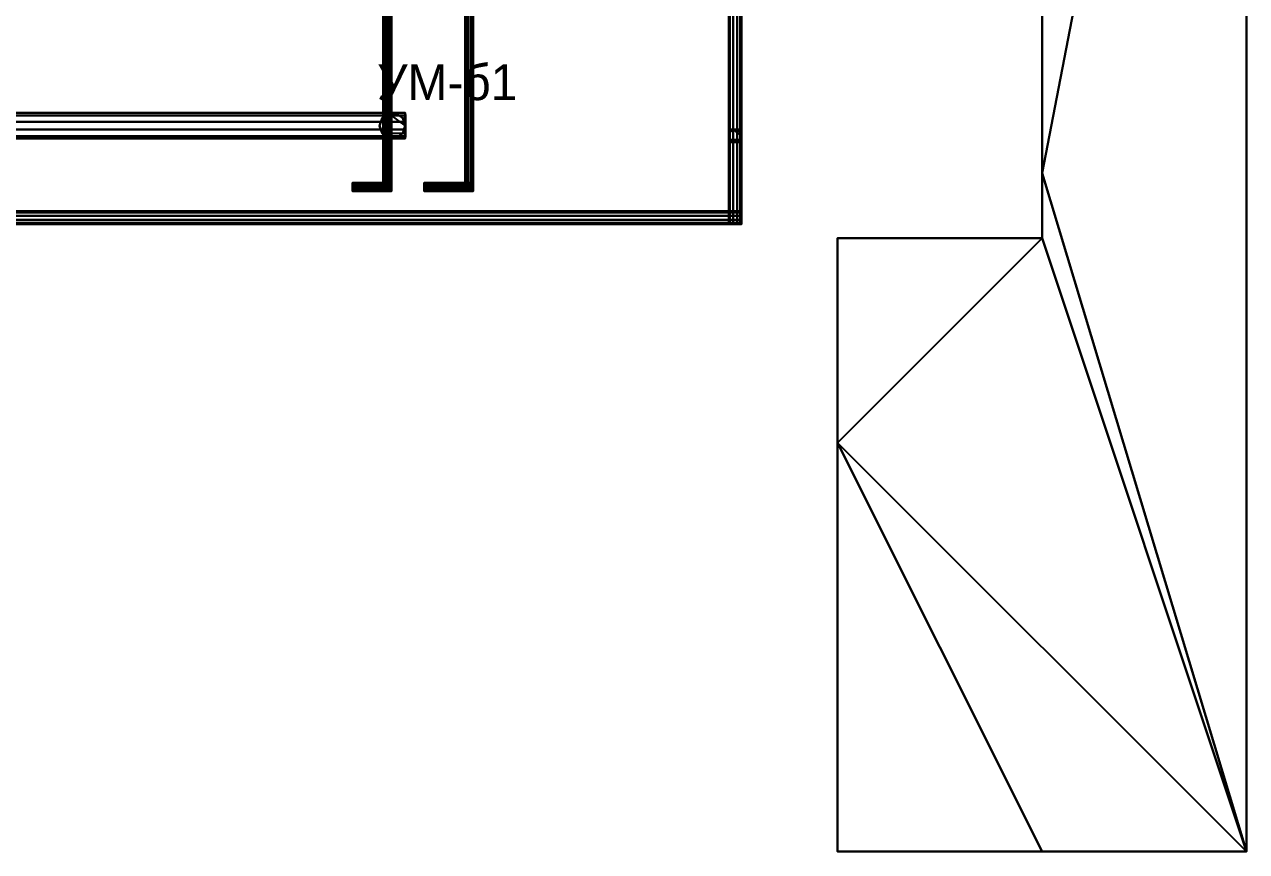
# Model space of a CAD drawing. Header units: millimetres. Extents: x -396 to 23232, y -842 to 31800.
# Drawn here: x 20842 to 23232, y 24000 to 25618 of the extents above; entities that cross this region are included whole.
import ezdxf

# ---------------------------------------------------------------- set-up
doc = ezdxf.new("R2010")
doc.units = ezdxf.units.MM
doc.layers.add('АР_3D_стены', color=8, linetype='Continuous')
doc.layers.add('ВК_3D_Марки', color=7, linetype='Continuous')
for name, color, linetype, true_color in [('ВК_3D_В1', 4, 'Continuous', 0x06b6d4), ('ВК_3D_К1', 30, 'Continuous', 0xc2410c), ('ВК_3D_Т3', 3, 'Continuous', 0x16a34a)]:
    doc.layers.add(name, color=color, linetype=linetype, true_color=true_color)

msp = doc.modelspace()

# ---------------------------------------------------------------- texts
at = {"layer": 'ВК_3D_Марки'}
msp.add_text('УМ-б1', height=70, dxfattribs=at).set_placement((21532, 25470, 900))

# ---------------------------------------------------------------- meshes
at = {"layer": 'АР_3D_стены'}
mesh = msp.add_polyface(dxfattribs=at)
corners = [(22832.2, 23999.6), (22432.2, 23999.6), (22432.2, 24799.6), (22432.2, 24799.6, 3000), (22432.2, 23999.6, 3000), (22832.2, 23999.6, 3000), (22432.2, 25199.6), (22832.2, 25199.6), (22832.2, 25199.6, 3000), (22432.2, 25199.6, 3000), (23232.2, 23999.6), (23232.2, 23999.6, 3000), (22832.2, 25327.2), (22832.2, 25327.2, 3000), (22832.2, 27399.6), (23232.2, 27399.6), (23232.2, 27399.6, 3000), (22832.2, 27399.6, 3000), (22832.2, 26899.6), (22832.2, 26899.6, 3000), (23232.2, 26899.6), (23232.2, 26899.6, 3000), (23232.2, 25199.6), (23232.2, 25199.6, 3000), (23232.2, 24799.6), (23232.2, 24799.6, 3000)]
mesh.append_faces([[corners[k] for k in face] for face in [(0, 1, 2), (3, 4, 5), (2, 6, 7), (8, 9, 3), (10, 0, 2), (3, 5, 11), (10, 2, 7), (8, 3, 11), (10, 7, 12), (13, 8, 11), (12, 14, 15), (16, 17, 13), (15, 10, 12), (13, 11, 16), (2, 6, 9, 3), (6, 7, 8, 9), (7, 12, 13, 8), (12, 18, 19, 13), (18, 18, 19, 19), (18, 14, 17, 19), (14, 15, 16, 17), (15, 20, 21, 16), (20, 20, 21, 21), (20, 22, 23, 21), (22, 24, 25, 23), (24, 24, 25, 25), (24, 10, 11, 25), (10, 0, 5, 11), (0, 1, 4, 5), (1, 2, 3, 4), (2, 2, 3, 3)]])
at = {"layer": 'ВК_3D_В1'}
mesh = msp.add_polyface(dxfattribs=at)
corners = [(21560, 26798, -230), (21558.5, 26798, -225.3), (21558.5, 25292, -225.3), (21560, 25292, -230), (21554.5, 26798, -222.4), (21554.5, 25292, -222.4), (21549.5, 26798, -222.4), (21549.5, 25292, -222.4), (21545.5, 26798, -225.3), (21545.5, 25292, -225.3), (21544, 26798, -230), (21544, 25292, -230), (21545.5, 26798, -234.7), (21545.5, 25292, -234.7), (21549.5, 26798, -237.6), (21549.5, 25292, -237.6), (21554.5, 26798, -237.6), (21554.5, 25292, -237.6), (21558.5, 26798, -234.7), (21558.5, 25292, -234.7)]
mesh.append_faces([[corners[k] for k in face] for face in [(0, 1, 2, 3), (1, 4, 5, 2), (4, 6, 7, 5), (6, 8, 9, 7), (8, 10, 11, 9), (10, 12, 13, 11), (12, 14, 15, 13), (14, 16, 17, 15), (16, 18, 19, 17), (18, 0, 3, 19), (18, 16, 14, 12), (3, 2, 5, 7)]])
mesh = msp.add_polyface(dxfattribs=at)
corners = [(22219.5, 25387.5, -230), (22221.9, 25387.5, -222.7), (22221.9, 26312.5, -222.7), (22219.5, 26312.5, -230), (22228.1, 25387.5, -218.1), (22228.1, 26312.5, -218.1), (22235.9, 25387.5, -218.1), (22235.9, 26312.5, -218.1), (22242.1, 25387.5, -222.7), (22242.1, 26312.5, -222.7), (22244.5, 25387.5, -230), (22244.5, 26312.5, -230), (22242.1, 25387.5, -237.3), (22242.1, 26312.5, -237.3), (22235.9, 25387.5, -241.9), (22235.9, 26312.5, -241.9), (22228.1, 25387.5, -241.9), (22228.1, 26312.5, -241.9), (22221.9, 25387.5, -237.3), (22221.9, 26312.5, -237.3)]
mesh.append_faces([[corners[k] for k in face] for face in [(0, 1, 2, 3), (1, 4, 5, 2), (4, 6, 7, 5), (6, 8, 9, 7), (8, 10, 11, 9), (10, 12, 13, 11), (12, 14, 15, 13), (14, 16, 17, 15), (16, 18, 19, 17), (18, 0, 3, 19), (18, 16, 14, 12), (3, 2, 5, 7)]])
mesh = msp.add_polyface(dxfattribs=at)
corners = [(22244.5, 25412.5, -230), (22242.1, 25412.5, -222.7), (22242.1, 25227.5, -222.7), (22244.5, 25227.5, -230), (22235.9, 25412.5, -218.1), (22235.9, 25227.5, -218.1), (22228.1, 25412.5, -218.1), (22228.1, 25227.5, -218.1), (22221.9, 25412.5, -222.7), (22221.9, 25227.5, -222.7), (22219.5, 25412.5, -230), (22219.5, 25227.5, -230), (22221.9, 25412.5, -237.3), (22221.9, 25227.5, -237.3), (22228.1, 25412.5, -241.9), (22228.1, 25227.5, -241.9), (22235.9, 25412.5, -241.9), (22235.9, 25227.5, -241.9), (22242.1, 25412.5, -237.3), (22242.1, 25227.5, -237.3)]
mesh.append_faces([[corners[k] for k in face] for face in [(0, 1, 2, 3), (1, 4, 5, 2), (4, 6, 7, 5), (6, 8, 9, 7), (8, 10, 11, 9), (10, 12, 13, 11), (12, 14, 15, 13), (14, 16, 17, 15), (16, 18, 19, 17), (18, 0, 3, 19), (18, 16, 14, 12), (3, 2, 5, 7)]])
mesh = msp.add_polyface(dxfattribs=at)
corners = [(22244.5, 25400, 312.5), (22242.1, 25407.3, 312.5), (22242.1, 25407.3, -242.5), (22244.5, 25400, -242.5), (22235.9, 25411.9, 312.5), (22235.9, 25411.9, -242.5), (22228.1, 25411.9, 312.5), (22228.1, 25411.9, -242.5), (22221.9, 25407.3, 312.5), (22221.9, 25407.3, -242.5), (22219.5, 25400, 312.5), (22219.5, 25400, -242.5), (22221.9, 25392.7, 312.5), (22221.9, 25392.7, -242.5), (22228.1, 25388.1, 312.5), (22228.1, 25388.1, -242.5), (22235.9, 25388.1, 312.5), (22235.9, 25388.1, -242.5), (22242.1, 25392.7, 312.5), (22242.1, 25392.7, -242.5)]
mesh.append_faces([[corners[k] for k in face] for face in [(0, 1, 2, 3), (1, 4, 5, 2), (4, 6, 7, 5), (6, 8, 9, 7), (8, 10, 11, 9), (10, 12, 13, 11), (12, 14, 15, 13), (14, 16, 17, 15), (16, 18, 19, 17), (18, 0, 3, 19), (18, 16, 14, 12), (3, 2, 5, 7)]])
mesh = msp.add_polyface(dxfattribs=at)
corners = [(21560, 25292, -230), (21560, 25293.5, -225.3), (21484, 25293.5, -225.3), (21484, 25292, -230), (21560, 25297.5, -222.4), (21484, 25297.5, -222.4), (21560, 25302.5, -222.4), (21484, 25302.5, -222.4), (21560, 25306.5, -225.3), (21484, 25306.5, -225.3), (21560, 25308, -230), (21484, 25308, -230), (21560, 25306.5, -234.7), (21484, 25306.5, -234.7), (21560, 25302.5, -237.6), (21484, 25302.5, -237.6), (21560, 25297.5, -237.6), (21484, 25297.5, -237.6), (21560, 25293.5, -234.7), (21484, 25293.5, -234.7)]
mesh.append_faces([[corners[k] for k in face] for face in [(0, 1, 2, 3), (1, 4, 5, 2), (4, 6, 7, 5), (6, 8, 9, 7), (8, 10, 11, 9), (10, 12, 13, 11), (12, 14, 15, 13), (14, 16, 17, 15), (16, 18, 19, 17), (18, 0, 3, 19), (18, 16, 14, 12), (3, 2, 5, 7)]])
mesh = msp.add_polyface(dxfattribs=at)
corners = [(21500, 25300, -238), (21498.5, 25304.7, -238), (21498.5, 25304.7, 558), (21500, 25300, 558), (21494.5, 25307.6, -238), (21494.5, 25307.6, 558), (21489.5, 25307.6, -238), (21489.5, 25307.6, 558), (21485.5, 25304.7, -238), (21485.5, 25304.7, 558), (21484, 25300, -238), (21484, 25300, 558), (21485.5, 25295.3, -238), (21485.5, 25295.3, 558), (21489.5, 25292.4, -238), (21489.5, 25292.4, 558), (21494.5, 25292.4, -238), (21494.5, 25292.4, 558), (21498.5, 25295.3, -238), (21498.5, 25295.3, 558)]
mesh.append_faces([[corners[k] for k in face] for face in [(0, 1, 2, 3), (1, 4, 5, 2), (4, 6, 7, 5), (6, 8, 9, 7), (8, 10, 11, 9), (10, 12, 13, 11), (12, 14, 15, 13), (14, 16, 17, 15), (16, 18, 19, 17), (18, 0, 3, 19), (18, 16, 14, 12), (3, 2, 5, 7)]])
mesh = msp.add_polyface(dxfattribs=at)
corners = [(22244.5, 25227.5, -230), (22244.5, 25229.9, -222.7), (19869.5, 25229.9, -222.7), (19869.5, 25227.5, -230), (22244.5, 25236.1, -218.1), (19869.5, 25236.1, -218.1), (22244.5, 25243.9, -218.1), (19869.5, 25243.9, -218.1), (22244.5, 25250.1, -222.7), (19869.5, 25250.1, -222.7), (22244.5, 25252.5, -230), (19869.5, 25252.5, -230), (22244.5, 25250.1, -237.3), (19869.5, 25250.1, -237.3), (22244.5, 25243.9, -241.9), (19869.5, 25243.9, -241.9), (22244.5, 25236.1, -241.9), (19869.5, 25236.1, -241.9), (22244.5, 25229.9, -237.3), (19869.5, 25229.9, -237.3)]
mesh.append_faces([[corners[k] for k in face] for face in [(0, 1, 2, 3), (1, 4, 5, 2), (4, 6, 7, 5), (6, 8, 9, 7), (8, 10, 11, 9), (10, 12, 13, 11), (12, 14, 15, 13), (14, 16, 17, 15), (16, 18, 19, 17), (18, 0, 3, 19), (18, 16, 14, 12), (3, 2, 5, 7)]])
at = {"layer": 'ВК_3D_К1'}
mesh = msp.add_polyface(dxfattribs=at)
corners = [(21587, 25395, 250.8), (21586.5, 25399.8, 265.5), (20586.5, 25399.8, 233.9), (20587, 25395, 219.2), (21586.2, 25412.3, 274.6), (20586.3, 25412.3, 243), (21586.2, 25427.7, 274.6), (20586.3, 25427.7, 243), (21586.5, 25440.2, 265.5), (20586.5, 25440.2, 233.9), (21587, 25445, 250.8), (20587, 25445, 219.2), (21587.5, 25440.2, 236.1), (20587.5, 25440.2, 204.5), (21587.7, 25427.7, 227), (20587.8, 25427.7, 195.4), (21587.7, 25412.3, 227), (20587.8, 25412.3, 195.4), (21587.5, 25399.8, 236.1), (20587.5, 25399.8, 204.5)]
mesh.append_faces([[corners[k] for k in face] for face in [(0, 1, 2, 3), (1, 4, 5, 2), (4, 6, 7, 5), (6, 8, 9, 7), (8, 10, 11, 9), (10, 12, 13, 11), (12, 14, 15, 13), (14, 16, 17, 15), (16, 18, 19, 17), (18, 0, 3, 19), (18, 16, 14, 12), (3, 2, 5, 7)]])
mesh = msp.add_polyface(dxfattribs=at)
corners = [(21587, 25420, 425), (21582.2, 25434.7, 425), (21582.2, 25434.7, 225), (21587, 25420, 225), (21569.7, 25443.8, 425), (21569.7, 25443.8, 225), (21554.3, 25443.8, 425), (21554.3, 25443.8, 225), (21541.8, 25434.7, 425), (21541.8, 25434.7, 225), (21537, 25420, 425), (21537, 25420, 225), (21541.8, 25405.3, 425), (21541.8, 25405.3, 225), (21554.3, 25396.2, 425), (21554.3, 25396.2, 225), (21569.7, 25396.2, 425), (21569.7, 25396.2, 225), (21582.2, 25405.3, 425), (21582.2, 25405.3, 225)]
mesh.append_faces([[corners[k] for k in face] for face in [(0, 1, 2, 3), (1, 4, 5, 2), (4, 6, 7, 5), (6, 8, 9, 7), (8, 10, 11, 9), (10, 12, 13, 11), (12, 14, 15, 13), (14, 16, 17, 15), (16, 18, 19, 17), (18, 0, 3, 19), (18, 16, 14, 12), (3, 2, 5, 7)]])
at = {"layer": 'ВК_3D_Т3'}
mesh = msp.add_polyface(dxfattribs=at)
corners = [(21720, 26738, -175), (21718.5, 26738, -170.3), (21718.5, 25292, -170.3), (21720, 25292, -175), (21714.5, 26738, -167.4), (21714.5, 25292, -167.4), (21709.5, 26738, -167.4), (21709.5, 25292, -167.4), (21705.5, 26738, -170.3), (21705.5, 25292, -170.3), (21704, 26738, -175), (21704, 25292, -175), (21705.5, 26738, -179.7), (21705.5, 25292, -179.7), (21709.5, 26738, -182.6), (21709.5, 25292, -182.6), (21714.5, 26738, -182.6), (21714.5, 25292, -182.6), (21718.5, 26738, -179.7), (21718.5, 25292, -179.7)]
mesh.append_faces([[corners[k] for k in face] for face in [(0, 1, 2, 3), (1, 4, 5, 2), (4, 6, 7, 5), (6, 8, 9, 7), (8, 10, 11, 9), (10, 12, 13, 11), (12, 14, 15, 13), (14, 16, 17, 15), (16, 18, 19, 17), (18, 0, 3, 19), (18, 16, 14, 12), (3, 2, 5, 7)]])
mesh = msp.add_polyface(dxfattribs=at)
corners = [(21720, 25292, -175), (21720, 25293.5, -170.3), (21624, 25293.5, -170.3), (21624, 25292, -175), (21720, 25297.5, -167.4), (21624, 25297.5, -167.4), (21720, 25302.5, -167.4), (21624, 25302.5, -167.4), (21720, 25306.5, -170.3), (21624, 25306.5, -170.3), (21720, 25308, -175), (21624, 25308, -175), (21720, 25306.5, -179.7), (21624, 25306.5, -179.7), (21720, 25302.5, -182.6), (21624, 25302.5, -182.6), (21720, 25297.5, -182.6), (21624, 25297.5, -182.6), (21720, 25293.5, -179.7), (21624, 25293.5, -179.7)]
mesh.append_faces([[corners[k] for k in face] for face in [(0, 1, 2, 3), (1, 4, 5, 2), (4, 6, 7, 5), (6, 8, 9, 7), (8, 10, 11, 9), (10, 12, 13, 11), (12, 14, 15, 13), (14, 16, 17, 15), (16, 18, 19, 17), (18, 0, 3, 19), (18, 16, 14, 12), (3, 2, 5, 7)]])
mesh = msp.add_polyface(dxfattribs=at)
corners = [(21640, 25300, -183), (21638.5, 25304.7, -183), (21638.5, 25304.7, 558), (21640, 25300, 558), (21634.5, 25307.6, -183), (21634.5, 25307.6, 558), (21629.5, 25307.6, -183), (21629.5, 25307.6, 558), (21625.5, 25304.7, -183), (21625.5, 25304.7, 558), (21624, 25300, -183), (21624, 25300, 558), (21625.5, 25295.3, -183), (21625.5, 25295.3, 558), (21629.5, 25292.4, -183), (21629.5, 25292.4, 558), (21634.5, 25292.4, -183), (21634.5, 25292.4, 558), (21638.5, 25295.3, -183), (21638.5, 25295.3, 558)]
mesh.append_faces([[corners[k] for k in face] for face in [(0, 1, 2, 3), (1, 4, 5, 2), (4, 6, 7, 5), (6, 8, 9, 7), (8, 10, 11, 9), (10, 12, 13, 11), (12, 14, 15, 13), (14, 16, 17, 15), (16, 18, 19, 17), (18, 0, 3, 19), (18, 16, 14, 12), (3, 2, 5, 7)]])

doc.saveas('drawing.dxf')
